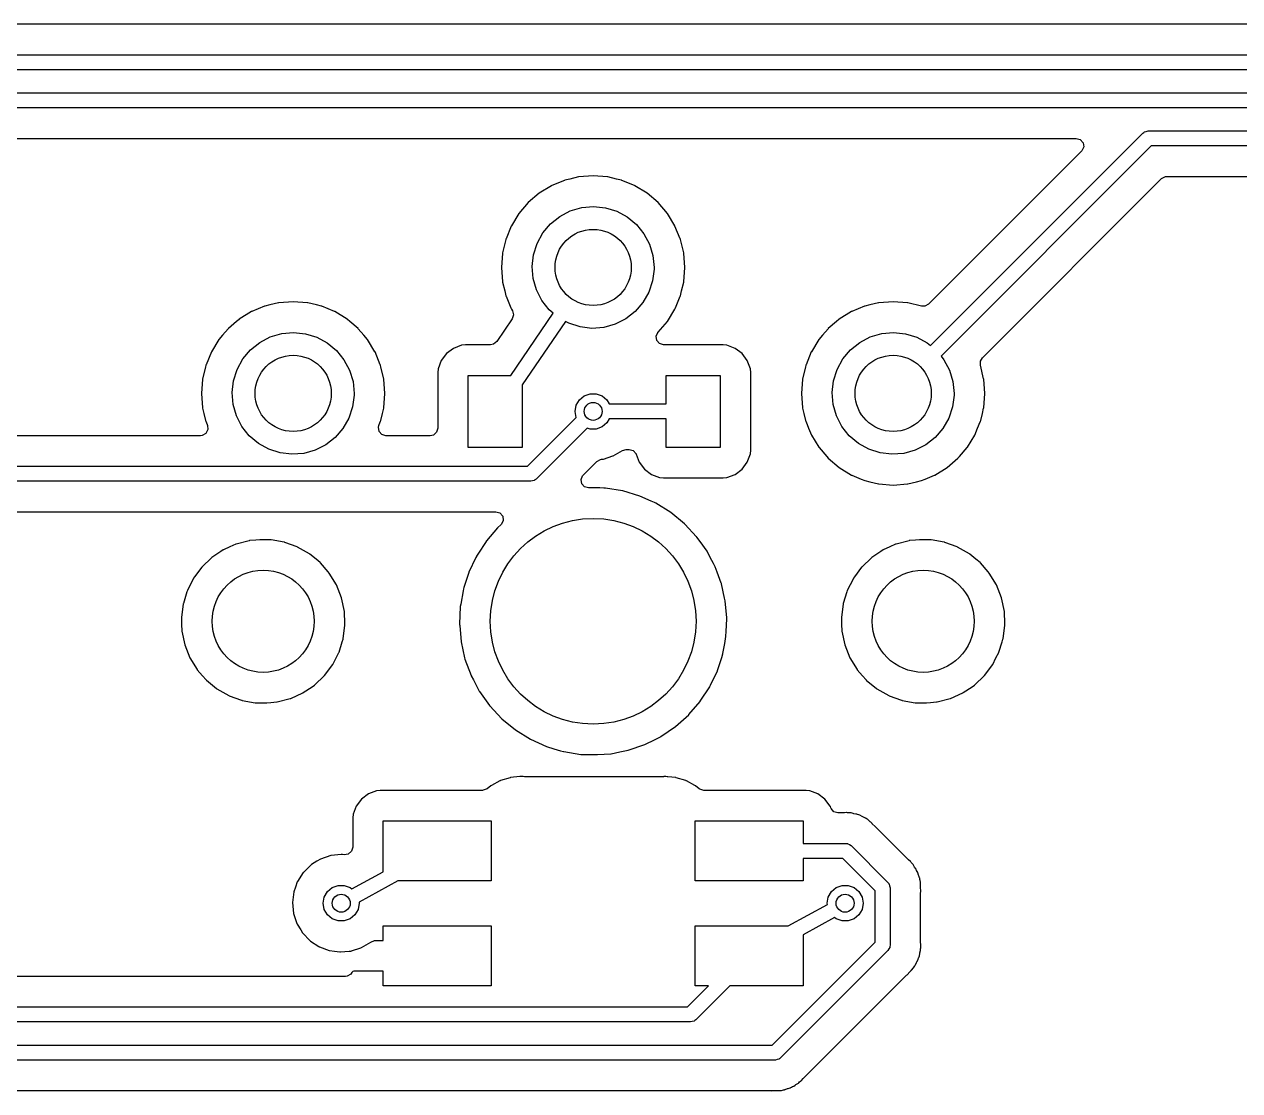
# Model space of a CAD drawing. Extents: x 144 to 253, y -181 to -52.
# Drawn here: x 189.27 to 209.53, y -116.21 to -98.43 of the extents above; entities that cross this region are included whole.
import ezdxf

# ---------------------------------------------------------------- set-up
doc = ezdxf.new("R2010")
doc.units = 0
doc.layers.add('BLACK', color=7, linetype='CONTINUOUS')

msp = doc.modelspace()

# ---------------------------------------------------------------- linework, layer by layer
at = {"layer": 'BLACK', "linetype": 'CONTINUOUS'}
for p, q in [((227.248, -98.4265), (166.349, -98.4265)), ((166.27, -98.935), (227.284, -98.935)), ((227.232, -99.185), (166.322, -99.185)), ((187.135, -99.57), (226.695, -99.57)), ((226.643, -99.82), (187.187, -99.82)), ((204.371, -103.782), (207.912, -100.242)), ((207.912, -100.242), (207.929, -100.228)), ((207.929, -100.228), (207.932, -100.225)), ((207.932, -100.225), (207.935, -100.224)), ((207.935, -100.224), (207.94, -100.22)), ((207.94, -100.22), (207.97, -100.214)), ((207.97, -100.214), (208, -100.205)), ((208, -100.205), (226.06, -100.205)), ((187.45, -100.328), (206.801, -100.328)), ((208.052, -100.455), (204.548, -103.959)), ((206.801, -100.328), (206.87, -100.349)), ((206.87, -100.349), (206.916, -100.402)), ((206.926, -100.472), (206.897, -100.537)), ((206.916, -100.402), (206.926, -100.472)), ((226.008, -100.455), (208.052, -100.455)), ((206.891, -100.544), (204.342, -103.092)), ((206.897, -100.537), (206.891, -100.544)), ((198.273, -101.028), (198.06, -101.116)), ((198.277, -101.026), (198.273, -101.028)), ((198.273, -101.028), (198.273, -101.028)), ((198.359, -101.006), (198.277, -101.026)), ((198.506, -100.971), (198.359, -101.006)), ((198.511, -100.97), (198.506, -100.971)), ((198.506, -100.971), (198.506, -100.971)), ((198.75, -100.951), (198.511, -100.97)), ((198.989, -100.97), (198.75, -100.951)), ((198.994, -100.971), (198.989, -100.97)), ((199.141, -101.006), (198.994, -100.971)), ((198.994, -100.971), (198.994, -100.971)), ((199.223, -101.026), (199.141, -101.006)), ((199.227, -101.028), (199.223, -101.026)), ((199.44, -101.116), (199.227, -101.028)), ((199.227, -101.028), (199.227, -101.028)), ((205.238, -103.988), (208.225, -101)), ((208.225, -101), (208.288, -100.966)), ((208.288, -100.966), (208.315, -100.963)), ((208.315, -100.963), (216.423, -100.963)), ((197.851, -101.243), (197.669, -101.399)), ((198.056, -101.117), (197.851, -101.243)), ((198.06, -101.116), (198.056, -101.117)), ((198.06, -101.116), (198.06, -101.116)), ((199.444, -101.117), (199.44, -101.116)), ((199.44, -101.116), (199.44, -101.116)), ((199.649, -101.243), (199.444, -101.117)), ((199.831, -101.399), (199.649, -101.243)), ((197.669, -101.399), (197.513, -101.581)), ((198.369, -101.538), (198.56, -101.482)), ((198.56, -101.482), (198.757, -101.464)), ((198.757, -101.464), (198.954, -101.485)), ((198.954, -101.485), (199.144, -101.543)), ((199.987, -101.581), (199.831, -101.399)), ((197.513, -101.581), (197.387, -101.786)), ((198.039, -101.754), (198.194, -101.63)), ((198.194, -101.63), (198.369, -101.538)), ((199.144, -101.543), (199.318, -101.638)), ((199.318, -101.638), (199.471, -101.764)), ((200.113, -101.786), (199.987, -101.581)), ((197.386, -101.79), (197.298, -102.003)), ((197.387, -101.786), (197.386, -101.79)), ((197.386, -101.79), (197.386, -101.79)), ((197.912, -101.906), (198.039, -101.754)), ((199.471, -101.764), (199.596, -101.918)), ((200.114, -101.79), (200.113, -101.786)), ((200.202, -102.003), (200.114, -101.79)), ((200.114, -101.79), (200.114, -101.79)), ((197.294, -102.012), (197.241, -102.236)), ((197.296, -102.007), (197.294, -102.012)), ((197.298, -102.003), (197.296, -102.007)), ((197.756, -102.269), (197.816, -102.08)), ((197.816, -102.08), (197.912, -101.906)), ((199.596, -101.918), (199.689, -102.093)), ((199.689, -102.093), (199.747, -102.283)), ((200.204, -102.007), (200.202, -102.003)), ((200.206, -102.012), (200.204, -102.007)), ((200.259, -102.236), (200.206, -102.012)), ((197.24, -102.241), (197.221, -102.48)), ((197.241, -102.236), (197.24, -102.241)), ((197.241, -102.236), (197.241, -102.236)), ((197.734, -102.466), (197.756, -102.269)), ((199.747, -102.283), (199.766, -102.48)), ((200.26, -102.241), (200.259, -102.236)), ((200.259, -102.236), (200.259, -102.236)), ((200.279, -102.48), (200.26, -102.241)), ((197.221, -102.48), (197.24, -102.719)), ((197.751, -102.663), (197.734, -102.466)), ((199.766, -102.48), (199.766, -102.508)), ((200.26, -102.719), (200.279, -102.48)), ((197.805, -102.854), (197.751, -102.663)), ((199.741, -102.705), (199.678, -102.893)), ((199.766, -102.508), (199.741, -102.705)), ((197.24, -102.719), (197.241, -102.724)), ((197.241, -102.724), (197.241, -102.724)), ((197.241, -102.724), (197.276, -102.871)), ((197.276, -102.871), (197.296, -102.953)), ((197.896, -103.03), (197.805, -102.854)), ((199.678, -102.893), (199.58, -103.066)), ((200.204, -102.953), (200.224, -102.871)), ((200.224, -102.871), (200.259, -102.724)), ((200.259, -102.724), (200.26, -102.719)), ((200.259, -102.724), (200.259, -102.724)), ((193.359, -103.106), (193.277, -103.126)), ((193.506, -103.071), (193.359, -103.106)), ((193.511, -103.07), (193.506, -103.071)), ((193.506, -103.071), (193.506, -103.071)), ((193.75, -103.051), (193.511, -103.07)), ((193.989, -103.07), (193.75, -103.051)), ((193.994, -103.071), (193.989, -103.07)), ((194.141, -103.106), (193.994, -103.071)), ((193.994, -103.071), (193.994, -103.071)), ((194.223, -103.126), (194.141, -103.106)), ((197.296, -102.953), (197.298, -102.957)), ((197.298, -102.957), (197.298, -102.957)), ((197.298, -102.957), (197.378, -103.151)), ((198.019, -103.186), (197.896, -103.03)), ((199.58, -103.066), (199.451, -103.216)), ((200.122, -103.151), (200.202, -102.957)), ((200.202, -102.957), (200.204, -102.953)), ((200.202, -102.957), (200.202, -102.957)), ((203.359, -103.106), (203.277, -103.126)), ((203.506, -103.071), (203.359, -103.106)), ((203.511, -103.07), (203.506, -103.071)), ((203.506, -103.071), (203.506, -103.071)), ((203.75, -103.051), (203.511, -103.07)), ((203.989, -103.07), (203.75, -103.051)), ((203.994, -103.071), (203.989, -103.07)), ((204.223, -103.126), (203.994, -103.071)), ((203.994, -103.071), (203.994, -103.071)), ((204.342, -103.092), (204.279, -103.126)), ((193.056, -103.217), (192.851, -103.343)), ((193.06, -103.216), (193.056, -103.217)), ((193.273, -103.128), (193.06, -103.216)), ((193.06, -103.216), (193.06, -103.216)), ((193.277, -103.126), (193.273, -103.128)), ((193.273, -103.128), (193.273, -103.128)), ((194.227, -103.128), (194.223, -103.126)), ((194.44, -103.216), (194.227, -103.128)), ((194.227, -103.128), (194.227, -103.128)), ((194.444, -103.217), (194.44, -103.216)), ((194.44, -103.216), (194.44, -103.216)), ((194.649, -103.343), (194.444, -103.217)), ((197.375, -104.28), (198.082, -103.24)), ((197.378, -103.151), (197.387, -103.174)), ((197.387, -103.174), (197.39, -103.178)), ((197.39, -103.178), (197.404, -103.201)), ((197.422, -103.269), (197.401, -103.338)), ((197.404, -103.201), (197.422, -103.269)), ((198.082, -103.24), (198.019, -103.186)), ((199.451, -103.216), (199.294, -103.338)), ((199.987, -103.379), (200.113, -103.174)), ((200.113, -103.174), (200.122, -103.151)), ((203.056, -103.217), (202.851, -103.343)), ((203.06, -103.216), (203.056, -103.217)), ((203.273, -103.128), (203.06, -103.216)), ((203.06, -103.216), (203.06, -103.216)), ((203.277, -103.126), (203.273, -103.128)), ((203.273, -103.128), (203.273, -103.128)), ((204.279, -103.126), (204.223, -103.124)), ((204.223, -103.124), (204.223, -103.126)), ((192.665, -103.502), (192.572, -103.611)), ((192.669, -103.499), (192.665, -103.502)), ((192.805, -103.383), (192.669, -103.499)), ((192.847, -103.346), (192.805, -103.383)), ((192.851, -103.343), (192.847, -103.346)), ((192.847, -103.346), (192.847, -103.346)), ((194.653, -103.346), (194.649, -103.343)), ((194.695, -103.383), (194.653, -103.346)), ((194.653, -103.346), (194.653, -103.346)), ((194.831, -103.499), (194.695, -103.383)), ((194.835, -103.502), (194.831, -103.499)), ((194.928, -103.611), (194.835, -103.502)), ((197.401, -103.338), (197.143, -103.716)), ((198.289, -103.381), (197.568, -104.44)), ((198.343, -103.411), (198.289, -103.381)), ((198.532, -103.472), (198.343, -103.411)), ((198.729, -103.496), (198.532, -103.472)), ((198.926, -103.481), (198.729, -103.496)), ((199.117, -103.427), (198.926, -103.481)), ((199.294, -103.338), (199.117, -103.427)), ((199.831, -103.561), (199.987, -103.379)), ((202.665, -103.502), (202.572, -103.611)), ((202.669, -103.499), (202.665, -103.502)), ((202.805, -103.383), (202.669, -103.499)), ((202.847, -103.346), (202.805, -103.383)), ((202.851, -103.343), (202.847, -103.346)), ((202.847, -103.346), (202.847, -103.346)), ((192.513, -103.681), (192.387, -103.886)), ((192.572, -103.611), (192.513, -103.681)), ((193.194, -103.73), (193.369, -103.638)), ((193.369, -103.638), (193.56, -103.582)), ((193.56, -103.582), (193.757, -103.564)), ((193.757, -103.564), (193.954, -103.585)), ((193.954, -103.585), (194.144, -103.643)), ((194.144, -103.643), (194.318, -103.738)), ((194.987, -103.681), (194.928, -103.611)), ((195.113, -103.886), (194.987, -103.681)), ((197.143, -103.716), (197.088, -103.761)), ((199.8, -103.627), (199.83, -103.563)), ((199.81, -103.698), (199.8, -103.627)), ((199.857, -103.751), (199.81, -103.698)), ((199.83, -103.562), (199.831, -103.561)), ((199.83, -103.563), (199.83, -103.562)), ((202.513, -103.681), (202.387, -103.886)), ((202.572, -103.611), (202.513, -103.681)), ((203.194, -103.73), (203.369, -103.638)), ((203.369, -103.638), (203.56, -103.582)), ((203.56, -103.582), (203.757, -103.564)), ((203.757, -103.564), (203.954, -103.585)), ((203.954, -103.585), (204.144, -103.643)), ((204.144, -103.643), (204.318, -103.738)), ((192.386, -103.89), (192.298, -104.103)), ((192.387, -103.886), (192.386, -103.89)), ((192.386, -103.89), (192.386, -103.89)), ((192.912, -104.006), (193.039, -103.854)), ((193.039, -103.854), (193.194, -103.73)), ((194.318, -103.738), (194.471, -103.864)), ((194.471, -103.864), (194.596, -104.018)), ((195.114, -103.89), (195.113, -103.886)), ((195.202, -104.103), (195.114, -103.89)), ((195.114, -103.89), (195.114, -103.89)), ((196.305, -103.917), (196.217, -104.033)), ((196.421, -103.829), (196.305, -103.917)), ((196.558, -103.778), (196.421, -103.829)), ((196.62, -103.771), (196.558, -103.778)), ((197.039, -103.771), (196.62, -103.771)), ((197.088, -103.761), (197.039, -103.771)), ((199.925, -103.771), (199.857, -103.751)), ((200.916, -103.771), (199.925, -103.771)), ((200.978, -103.778), (200.916, -103.771)), ((201.115, -103.829), (200.978, -103.778)), ((201.231, -103.917), (201.115, -103.829)), ((201.319, -104.033), (201.231, -103.917)), ((202.386, -103.89), (202.298, -104.103)), ((202.387, -103.886), (202.386, -103.89)), ((202.386, -103.89), (202.386, -103.89)), ((202.912, -104.006), (203.039, -103.854)), ((203.039, -103.854), (203.194, -103.73)), ((204.318, -103.738), (204.371, -103.782)), ((192.296, -104.107), (192.287, -104.144)), ((192.298, -104.103), (192.296, -104.107)), ((192.816, -104.18), (192.912, -104.006)), ((194.596, -104.018), (194.689, -104.193)), ((195.204, -104.107), (195.202, -104.103)), ((195.213, -104.144), (195.204, -104.107)), ((196.217, -104.033), (196.166, -104.17)), ((201.37, -104.17), (201.319, -104.033)), ((202.296, -104.107), (202.287, -104.144)), ((202.298, -104.103), (202.296, -104.107)), ((202.816, -104.18), (202.912, -104.006)), ((204.548, -103.959), (204.596, -104.018)), ((204.596, -104.018), (204.689, -104.193)), ((205.259, -104.336), (205.204, -104.107)), ((205.204, -104.107), (205.207, -104.107)), ((205.205, -104.045), (205.238, -103.988)), ((205.207, -104.107), (205.205, -104.045)), ((192.287, -104.144), (192.241, -104.336)), ((192.756, -104.369), (192.816, -104.18)), ((194.689, -104.193), (194.747, -104.383)), ((195.259, -104.336), (195.213, -104.144)), ((196.166, -104.17), (196.159, -104.232)), ((196.159, -104.232), (196.159, -105.161)), ((196.668, -105.48), (196.668, -104.28)), ((196.668, -104.28), (197.375, -104.28)), ((199.968, -104.755), (199.968, -104.28)), ((199.968, -104.28), (200.868, -104.28)), ((200.868, -104.28), (200.868, -105.48)), ((201.376, -104.232), (201.37, -104.17)), ((201.376, -105.528), (201.376, -104.232)), ((202.287, -104.144), (202.241, -104.336)), ((202.756, -104.369), (202.816, -104.18)), ((204.689, -104.193), (204.747, -104.383)), ((192.24, -104.341), (192.221, -104.58)), ((192.241, -104.336), (192.24, -104.341)), ((192.241, -104.336), (192.241, -104.336)), ((192.734, -104.566), (192.756, -104.369)), ((194.747, -104.383), (194.766, -104.58)), ((195.26, -104.341), (195.259, -104.336)), ((195.259, -104.336), (195.259, -104.336)), ((195.279, -104.58), (195.26, -104.341)), ((197.568, -104.44), (197.568, -105.48)), ((202.24, -104.341), (202.221, -104.58)), ((202.241, -104.336), (202.24, -104.341)), ((202.241, -104.336), (202.241, -104.336)), ((202.734, -104.566), (202.756, -104.369)), ((204.747, -104.383), (204.766, -104.58)), ((205.26, -104.341), (205.259, -104.336)), ((205.259, -104.336), (205.259, -104.336)), ((205.279, -104.58), (205.26, -104.341)), ((192.221, -104.58), (192.24, -104.819)), ((192.751, -104.763), (192.734, -104.566)), ((194.766, -104.608), (194.741, -104.805)), ((194.766, -104.58), (194.766, -104.608)), ((195.26, -104.819), (195.279, -104.58)), ((198.468, -104.777), (198.52, -104.687)), ((198.52, -104.687), (198.6, -104.62)), ((198.6, -104.62), (198.698, -104.585)), ((198.698, -104.585), (198.802, -104.585)), ((198.802, -104.585), (198.9, -104.62)), ((198.9, -104.62), (198.98, -104.687)), ((198.98, -104.687), (199.019, -104.755)), ((202.221, -104.58), (202.24, -104.819)), ((202.751, -104.763), (202.734, -104.566)), ((204.766, -104.608), (204.741, -104.805)), ((204.766, -104.58), (204.766, -104.608)), ((205.26, -104.819), (205.279, -104.58)), ((192.24, -104.819), (192.241, -104.824)), ((192.241, -104.824), (192.241, -104.824)), ((192.241, -104.824), (192.263, -104.917)), ((192.263, -104.917), (192.296, -105.053)), ((192.805, -104.954), (192.751, -104.763)), ((194.741, -104.805), (194.678, -104.993)), ((195.204, -105.053), (195.237, -104.917)), ((195.237, -104.917), (195.259, -104.824)), ((195.259, -104.824), (195.26, -104.819)), ((195.259, -104.824), (195.259, -104.824)), ((198.45, -104.88), (198.468, -104.777)), ((198.468, -104.983), (198.45, -104.88)), ((199.019, -104.755), (199.968, -104.755)), ((202.24, -104.819), (202.241, -104.824)), ((202.241, -104.824), (202.241, -104.824)), ((202.241, -104.824), (202.263, -104.917)), ((202.263, -104.917), (202.296, -105.053)), ((202.805, -104.954), (202.751, -104.763)), ((204.741, -104.805), (204.678, -104.993)), ((205.204, -105.053), (205.237, -104.917)), ((205.237, -104.917), (205.259, -104.824)), ((205.259, -104.824), (205.26, -104.819)), ((205.259, -104.824), (205.259, -104.824)), ((192.296, -105.053), (192.298, -105.057)), ((192.298, -105.057), (192.298, -105.057)), ((192.298, -105.057), (192.321, -105.113)), ((192.321, -105.113), (192.328, -105.183)), ((192.896, -105.13), (192.805, -104.954)), ((193.019, -105.286), (192.896, -105.13)), ((194.678, -104.993), (194.58, -105.166)), ((195.171, -105.143), (195.179, -105.113)), ((195.179, -105.113), (195.202, -105.057)), ((195.202, -105.057), (195.204, -105.053)), ((195.202, -105.057), (195.202, -105.057)), ((197.658, -105.796), (198.469, -104.984)), ((198.469, -104.984), (198.468, -104.983)), ((198.9, -105.14), (198.802, -105.175)), ((198.98, -105.073), (198.9, -105.14)), ((199.019, -105.005), (198.98, -105.073)), ((199.968, -105.005), (199.019, -105.005)), ((199.968, -105.48), (199.968, -105.005)), ((202.296, -105.053), (202.298, -105.057)), ((202.298, -105.057), (202.298, -105.057)), ((202.298, -105.057), (202.341, -105.161)), ((202.896, -105.13), (202.805, -104.954)), ((203.019, -105.286), (202.896, -105.13)), ((204.678, -104.993), (204.58, -105.166)), ((205.159, -105.161), (205.202, -105.057)), ((205.202, -105.057), (205.204, -105.053)), ((205.202, -105.057), (205.202, -105.057)), ((192.204, -105.287), (183.796, -105.287)), ((192.235, -105.283), (192.204, -105.287)), ((192.296, -105.247), (192.235, -105.283)), ((192.328, -105.183), (192.296, -105.247)), ((193.17, -105.414), (193.019, -105.286)), ((194.451, -105.316), (194.294, -105.438)), ((194.58, -105.166), (194.451, -105.316)), ((195.181, -105.213), (195.171, -105.143)), ((195.228, -105.267), (195.181, -105.213)), ((195.296, -105.287), (195.228, -105.267)), ((196.033, -105.287), (195.296, -105.287)), ((196.086, -105.276), (196.033, -105.287)), ((196.139, -105.229), (196.086, -105.276)), ((196.159, -105.161), (196.139, -105.229)), ((198.649, -105.158), (197.798, -106.009)), ((198.698, -105.175), (198.649, -105.158)), ((198.802, -105.175), (198.698, -105.175)), ((202.341, -105.161), (202.387, -105.274)), ((202.387, -105.274), (202.513, -105.479)), ((203.17, -105.414), (203.019, -105.286)), ((204.451, -105.316), (204.294, -105.438)), ((204.58, -105.166), (204.451, -105.316)), ((204.987, -105.479), (205.113, -105.274)), ((205.113, -105.274), (205.159, -105.161)), ((193.343, -105.511), (193.17, -105.414)), ((193.532, -105.572), (193.343, -105.511)), ((194.117, -105.527), (193.926, -105.581)), ((194.294, -105.438), (194.117, -105.527)), ((197.568, -105.48), (196.668, -105.48)), ((199.086, -105.621), (199.237, -105.531)), ((199.237, -105.531), (199.301, -105.513)), ((199.301, -105.513), (199.335, -105.513)), ((199.335, -105.513), (199.35, -105.513)), ((199.35, -105.513), (199.418, -105.533)), ((199.418, -105.533), (199.465, -105.587)), ((200.868, -105.48), (199.968, -105.48)), ((201.37, -105.59), (201.376, -105.528)), ((202.513, -105.479), (202.516, -105.483)), ((202.516, -105.483), (202.516, -105.483)), ((202.516, -105.483), (202.644, -105.632)), ((203.343, -105.511), (203.17, -105.414)), ((203.532, -105.572), (203.343, -105.511)), ((204.117, -105.527), (203.926, -105.581)), ((204.294, -105.438), (204.117, -105.527)), ((204.856, -105.632), (204.984, -105.483)), ((204.984, -105.483), (204.987, -105.479)), ((204.984, -105.483), (204.984, -105.483)), ((193.729, -105.596), (193.532, -105.572)), ((193.926, -105.581), (193.729, -105.596)), ((198.584, -105.942), (198.81, -105.716)), ((198.81, -105.716), (198.872, -105.682)), ((198.872, -105.682), (198.888, -105.679)), ((198.888, -105.679), (198.914, -105.677)), ((198.914, -105.677), (198.92, -105.675)), ((198.92, -105.675), (199.079, -105.623)), ((198.92, -105.675), (198.92, -105.675)), ((199.079, -105.623), (199.086, -105.621)), ((199.079, -105.623), (199.079, -105.623)), ((199.465, -105.587), (199.468, -105.595)), ((199.468, -105.595), (199.517, -105.727)), ((199.517, -105.727), (199.605, -105.843)), ((201.231, -105.843), (201.319, -105.727)), ((201.319, -105.727), (201.37, -105.59)), ((202.644, -105.632), (202.669, -105.661)), ((202.669, -105.661), (202.851, -105.817)), ((203.729, -105.596), (203.532, -105.572)), ((203.926, -105.581), (203.729, -105.596)), ((204.649, -105.817), (204.831, -105.661)), ((204.831, -105.661), (204.856, -105.632)), ((176.511, -105.796), (197.658, -105.796)), ((198.575, -105.952), (198.584, -105.942)), ((199.605, -105.843), (199.721, -105.93)), ((199.721, -105.93), (199.858, -105.982)), ((200.978, -105.982), (201.115, -105.93)), ((201.115, -105.93), (201.231, -105.843)), ((202.851, -105.817), (203.056, -105.943)), ((203.056, -105.943), (203.06, -105.944)), ((203.06, -105.944), (203.06, -105.944)), ((203.06, -105.944), (203.215, -106.009)), ((204.285, -106.009), (204.44, -105.944)), ((204.44, -105.944), (204.444, -105.943)), ((204.44, -105.944), (204.44, -105.944)), ((204.444, -105.943), (204.649, -105.817)), ((197.709, -106.046), (176.261, -106.046)), ((197.739, -106.037), (197.709, -106.046)), ((197.769, -106.03), (197.739, -106.037)), ((197.774, -106.026), (197.769, -106.03)), ((197.777, -106.026), (197.774, -106.026)), ((197.78, -106.022), (197.777, -106.026)), ((197.798, -106.009), (197.78, -106.022)), ((198.548, -106.017), (198.575, -105.952)), ((198.56, -106.087), (198.548, -106.017)), ((198.608, -106.139), (198.56, -106.087)), ((198.675, -106.156), (198.608, -106.139)), ((199.858, -105.982), (199.92, -105.988)), ((199.92, -105.988), (200.916, -105.988)), ((200.916, -105.988), (200.978, -105.982)), ((203.215, -106.009), (203.277, -106.034)), ((203.277, -106.034), (203.359, -106.054)), ((203.359, -106.054), (203.506, -106.089)), ((203.506, -106.089), (203.506, -106.089)), ((203.506, -106.089), (203.511, -106.09)), ((203.511, -106.09), (203.75, -106.109)), ((203.75, -106.109), (203.989, -106.09)), ((203.989, -106.09), (203.994, -106.089)), ((203.994, -106.089), (204.141, -106.054)), ((203.994, -106.089), (203.994, -106.089)), ((204.141, -106.054), (204.223, -106.034)), ((204.223, -106.034), (204.285, -106.009)), ((198.675, -106.157), (198.675, -106.156)), ((198.86, -106.157), (198.675, -106.157)), ((198.861, -106.157), (198.86, -106.157)), ((198.927, -106.16), (198.861, -106.157)), ((198.861, -106.157), (198.861, -106.157)), ((198.952, -106.161), (198.927, -106.16)), ((198.955, -106.162), (198.952, -106.161)), ((199.239, -106.207), (198.955, -106.162)), ((198.955, -106.162), (198.955, -106.162)), ((199.244, -106.207), (199.239, -106.207)), ((199.239, -106.207), (199.239, -106.207)), ((199.527, -106.292), (199.244, -106.207)), ((199.719, -106.378), (199.527, -106.292)), ((178.877, -106.554), (197.127, -106.554)), ((197.127, -106.554), (197.195, -106.574)), ((199.771, -106.401), (199.719, -106.378)), ((199.796, -106.413), (199.771, -106.401)), ((200.047, -106.568), (199.796, -106.413)), ((197.195, -106.574), (197.242, -106.628)), ((197.252, -106.698), (197.222, -106.763)), ((197.242, -106.628), (197.252, -106.698)), ((200.275, -106.756), (200.047, -106.568)), ((200.278, -106.759), (200.275, -106.756)), ((200.474, -106.969), (200.278, -106.759)), ((197.155, -106.824), (196.974, -107.037)), ((197.158, -106.821), (197.155, -106.824)), ((197.155, -106.824), (197.155, -106.824)), ((197.161, -106.818), (197.158, -106.821)), ((197.211, -106.774), (197.161, -106.818)), ((197.161, -106.818), (197.161, -106.818)), ((197.222, -106.763), (197.211, -106.774)), ((192.694, -107.14), (192.586, -107.188)), ((192.792, -107.095), (192.694, -107.14)), ((192.797, -107.093), (192.792, -107.095)), ((192.792, -107.095), (192.792, -107.095)), ((192.802, -107.092), (192.797, -107.093)), ((193.015, -107.037), (192.802, -107.092)), ((192.802, -107.092), (192.802, -107.092)), ((193.02, -107.035), (193.015, -107.037)), ((193.015, -107.037), (193.015, -107.037)), ((193.025, -107.035), (193.02, -107.035)), ((193.125, -107.026), (193.025, -107.035)), ((193.025, -107.035), (193.025, -107.035)), ((193.192, -107.021), (193.125, -107.026)), ((193.354, -107.021), (193.192, -107.021)), ((193.356, -107.021), (193.354, -107.021)), ((193.361, -107.021), (193.356, -107.021)), ((193.356, -107.021), (193.356, -107.021)), ((193.378, -107.022), (193.361, -107.021)), ((193.382, -107.022), (193.378, -107.022)), ((193.6, -107.062), (193.382, -107.022)), ((193.382, -107.022), (193.382, -107.022)), ((193.605, -107.063), (193.6, -107.062)), ((193.6, -107.062), (193.6, -107.062)), ((193.61, -107.065), (193.605, -107.063)), ((193.817, -107.14), (193.61, -107.065)), ((193.61, -107.065), (193.61, -107.065)), ((193.822, -107.142), (193.817, -107.14)), ((193.817, -107.14), (193.817, -107.14)), ((194.023, -107.256), (193.822, -107.142)), ((196.964, -107.049), (196.827, -107.259)), ((196.966, -107.045), (196.964, -107.049)), ((196.964, -107.049), (196.964, -107.049)), ((196.974, -107.037), (196.966, -107.045)), ((200.477, -106.972), (200.474, -106.969)), ((200.474, -106.969), (200.474, -106.969)), ((200.479, -106.975), (200.477, -106.972)), ((200.531, -107.049), (200.479, -106.975)), ((200.479, -106.975), (200.479, -106.975)), ((200.648, -107.213), (200.531, -107.049)), ((203.694, -107.14), (203.586, -107.188)), ((203.792, -107.095), (203.694, -107.14)), ((203.797, -107.093), (203.792, -107.095)), ((203.792, -107.095), (203.792, -107.095)), ((203.802, -107.092), (203.797, -107.093)), ((204.015, -107.037), (203.802, -107.092)), ((203.802, -107.092), (203.802, -107.092)), ((204.02, -107.035), (204.015, -107.037)), ((204.015, -107.037), (204.015, -107.037)), ((204.025, -107.035), (204.02, -107.035)), ((204.125, -107.026), (204.025, -107.035)), ((204.025, -107.035), (204.025, -107.035)), ((204.192, -107.021), (204.125, -107.026)), ((204.354, -107.021), (204.192, -107.021)), ((204.356, -107.021), (204.354, -107.021)), ((204.361, -107.021), (204.356, -107.021)), ((204.356, -107.021), (204.356, -107.021)), ((204.378, -107.022), (204.361, -107.021)), ((204.382, -107.022), (204.378, -107.022)), ((204.6, -107.062), (204.382, -107.022)), ((204.382, -107.022), (204.382, -107.022)), ((204.605, -107.063), (204.6, -107.062)), ((204.6, -107.062), (204.6, -107.062)), ((204.61, -107.065), (204.605, -107.063)), ((204.817, -107.14), (204.61, -107.065)), ((204.61, -107.065), (204.61, -107.065)), ((204.822, -107.142), (204.817, -107.14)), ((204.817, -107.14), (204.817, -107.14)), ((205.023, -107.256), (204.822, -107.142)), ((192.395, -107.317), (192.228, -107.476)), ((192.544, -107.216), (192.395, -107.317)), ((192.582, -107.191), (192.544, -107.216)), ((192.586, -107.188), (192.582, -107.191)), ((192.582, -107.191), (192.582, -107.191)), ((194.027, -107.259), (194.023, -107.256)), ((194.131, -107.344), (194.027, -107.259)), ((194.027, -107.259), (194.027, -107.259)), ((194.201, -107.402), (194.131, -107.344)), ((196.794, -107.317), (196.678, -107.56)), ((196.803, -107.297), (196.794, -107.317)), ((196.805, -107.293), (196.803, -107.297)), ((196.803, -107.297), (196.803, -107.297)), ((196.827, -107.259), (196.805, -107.293)), ((200.701, -107.314), (200.648, -107.213)), ((200.756, -107.418), (200.701, -107.314)), ((203.395, -107.317), (203.228, -107.476)), ((203.544, -107.216), (203.395, -107.317)), ((203.582, -107.191), (203.544, -107.216)), ((203.586, -107.188), (203.582, -107.191)), ((203.582, -107.191), (203.582, -107.191)), ((205.027, -107.259), (205.023, -107.256)), ((205.131, -107.344), (205.027, -107.259)), ((205.027, -107.259), (205.027, -107.259)), ((205.201, -107.402), (205.131, -107.344)), ((192.225, -107.48), (192.105, -107.641)), ((192.228, -107.476), (192.225, -107.48)), ((194.205, -107.406), (194.201, -107.402)), ((194.335, -107.556), (194.205, -107.406)), ((194.205, -107.406), (194.205, -107.406)), ((194.352, -107.576), (194.335, -107.556)), ((196.677, -107.564), (196.596, -107.816)), ((196.678, -107.56), (196.677, -107.564)), ((196.677, -107.564), (196.677, -107.564)), ((200.785, -107.474), (200.756, -107.418)), ((200.817, -107.56), (200.785, -107.474)), ((200.885, -107.744), (200.817, -107.56)), ((203.225, -107.48), (203.105, -107.641)), ((203.228, -107.476), (203.225, -107.48)), ((205.205, -107.406), (205.201, -107.402)), ((205.335, -107.556), (205.205, -107.406)), ((205.205, -107.406), (205.205, -107.406)), ((205.352, -107.576), (205.335, -107.556)), ((192.033, -107.773), (191.986, -107.867)), ((192.088, -107.666), (192.033, -107.773)), ((192.09, -107.661), (192.088, -107.666)), ((192.105, -107.641), (192.09, -107.661)), ((194.472, -107.773), (194.352, -107.576)), ((194.557, -107.988), (194.472, -107.773)), ((200.887, -107.751), (200.885, -107.744)), ((200.888, -107.755), (200.887, -107.751)), ((200.941, -107.993), (200.888, -107.755)), ((200.888, -107.755), (200.888, -107.755)), ((203.033, -107.773), (202.986, -107.867)), ((203.088, -107.666), (203.033, -107.773)), ((203.09, -107.661), (203.088, -107.666)), ((203.105, -107.641), (203.09, -107.661)), ((205.472, -107.773), (205.352, -107.576)), ((205.557, -107.988), (205.472, -107.773)), ((191.979, -107.89), (191.919, -108.082)), ((191.986, -107.867), (191.979, -107.89)), ((196.583, -107.872), (196.543, -108.092)), ((196.588, -107.841), (196.583, -107.872)), ((196.596, -107.816), (196.588, -107.841)), ((202.979, -107.89), (202.919, -108.082)), ((202.986, -107.867), (202.979, -107.89)), ((191.918, -108.087), (191.887, -108.316)), ((191.919, -108.082), (191.918, -108.087)), ((191.919, -108.082), (191.919, -108.082)), ((194.604, -108.214), (194.557, -107.988)), ((196.536, -108.136), (196.523, -108.422)), ((196.543, -108.092), (196.536, -108.132)), ((196.536, -108.132), (196.536, -108.136)), ((196.536, -108.136), (196.536, -108.136)), ((200.952, -108.039), (200.941, -107.993)), ((200.952, -108.043), (200.952, -108.039)), ((200.976, -108.316), (200.952, -108.043)), ((202.918, -108.087), (202.887, -108.316)), ((202.919, -108.082), (202.918, -108.087)), ((202.919, -108.082), (202.919, -108.082)), ((205.604, -108.214), (205.557, -107.988)), ((191.887, -108.316), (191.887, -108.321)), ((191.887, -108.321), (191.891, -108.427)), ((191.887, -108.321), (191.887, -108.321)), ((194.604, -108.219), (194.604, -108.214)), ((194.612, -108.422), (194.604, -108.219)), ((200.968, -108.551), (200.977, -108.338)), ((200.977, -108.333), (200.976, -108.316)), ((200.977, -108.338), (200.977, -108.333)), ((200.977, -108.338), (200.977, -108.338)), ((202.887, -108.316), (202.887, -108.321)), ((202.887, -108.321), (202.891, -108.427)), ((202.887, -108.321), (202.887, -108.321)), ((205.604, -108.219), (205.604, -108.214)), ((205.612, -108.422), (205.604, -108.219)), ((191.891, -108.427), (191.896, -108.546)), ((191.896, -108.546), (191.943, -108.772)), ((194.582, -108.673), (194.613, -108.444)), ((194.613, -108.444), (194.612, -108.422)), ((196.523, -108.422), (196.523, -108.427)), ((196.523, -108.427), (196.523, -108.431)), ((196.523, -108.431), (196.523, -108.431)), ((196.523, -108.431), (196.525, -108.45)), ((196.525, -108.45), (196.548, -108.721)), ((200.964, -108.628), (200.968, -108.551)), ((202.891, -108.427), (202.896, -108.546)), ((202.896, -108.546), (202.943, -108.772)), ((205.582, -108.673), (205.613, -108.444)), ((205.613, -108.444), (205.612, -108.422)), ((191.943, -108.772), (192.028, -108.987)), ((194.514, -108.893), (194.568, -108.721)), ((194.568, -108.721), (194.581, -108.678)), ((194.581, -108.678), (194.582, -108.673)), ((194.581, -108.678), (194.581, -108.678)), ((196.548, -108.721), (196.549, -108.725)), ((196.549, -108.725), (196.549, -108.725)), ((196.549, -108.725), (196.608, -108.987)), ((200.912, -108.919), (200.942, -108.751)), ((200.942, -108.751), (200.963, -108.632)), ((200.963, -108.632), (200.964, -108.628)), ((200.963, -108.632), (200.963, -108.632)), ((202.943, -108.772), (203.028, -108.987)), ((205.514, -108.893), (205.568, -108.721)), ((205.568, -108.721), (205.581, -108.678)), ((205.581, -108.678), (205.582, -108.673)), ((205.581, -108.678), (205.581, -108.678)), ((192.028, -108.987), (192.148, -109.184)), ((194.464, -108.991), (194.512, -108.898)), ((194.512, -108.898), (194.514, -108.893)), ((194.512, -108.898), (194.512, -108.898)), ((196.608, -108.987), (196.613, -109.009)), ((200.822, -109.2), (200.892, -108.982)), ((200.892, -108.982), (200.911, -108.923)), ((200.911, -108.923), (200.912, -108.919)), ((200.911, -108.923), (200.911, -108.923)), ((203.028, -108.987), (203.148, -109.184)), ((205.464, -108.991), (205.512, -108.898)), ((205.512, -108.898), (205.514, -108.893)), ((205.512, -108.898), (205.512, -108.898)), ((192.148, -109.184), (192.151, -109.188)), ((192.151, -109.188), (192.238, -109.288)), ((194.272, -109.284), (194.41, -109.099)), ((194.41, -109.099), (194.464, -108.991)), ((196.613, -109.009), (196.715, -109.286)), ((203.148, -109.184), (203.151, -109.188)), ((203.151, -109.188), (203.238, -109.288)), ((205.272, -109.284), (205.41, -109.099)), ((205.41, -109.099), (205.464, -108.991)), ((192.238, -109.288), (192.299, -109.358)), ((192.299, -109.358), (192.303, -109.361)), ((192.303, -109.361), (192.473, -109.501)), ((194.105, -109.443), (194.272, -109.284)), ((196.715, -109.286), (196.717, -109.29)), ((196.717, -109.29), (196.717, -109.29)), ((196.717, -109.29), (196.753, -109.358)), ((196.753, -109.358), (196.852, -109.547)), ((200.705, -109.446), (200.82, -109.204)), ((200.82, -109.204), (200.822, -109.2)), ((203.238, -109.288), (203.299, -109.358)), ((203.299, -109.358), (203.303, -109.361)), ((203.303, -109.361), (203.473, -109.501)), ((205.105, -109.443), (205.272, -109.284)), ((192.473, -109.501), (192.473, -109.501)), ((192.473, -109.501), (192.477, -109.504)), ((192.477, -109.504), (192.678, -109.618)), ((193.708, -109.665), (193.909, -109.574)), ((193.909, -109.574), (193.914, -109.572)), ((193.914, -109.572), (193.918, -109.569)), ((193.918, -109.569), (194.065, -109.47)), ((193.918, -109.569), (193.918, -109.569)), ((194.065, -109.47), (194.105, -109.443)), ((196.852, -109.547), (196.855, -109.551)), ((196.855, -109.551), (197.021, -109.785)), ((200.536, -109.711), (200.693, -109.47)), ((200.693, -109.47), (200.695, -109.467)), ((200.693, -109.47), (200.693, -109.47)), ((200.695, -109.467), (200.705, -109.446)), ((203.473, -109.501), (203.473, -109.501)), ((203.473, -109.501), (203.477, -109.504)), ((203.477, -109.504), (203.678, -109.618)), ((204.708, -109.665), (204.909, -109.574)), ((204.909, -109.574), (204.914, -109.572)), ((204.914, -109.572), (204.918, -109.569)), ((204.918, -109.569), (205.065, -109.47)), ((204.918, -109.569), (204.918, -109.569)), ((205.065, -109.47), (205.105, -109.443)), ((192.678, -109.618), (192.683, -109.62)), ((192.683, -109.62), (192.683, -109.62)), ((192.683, -109.62), (192.89, -109.695)), ((192.89, -109.695), (192.89, -109.695)), ((192.89, -109.695), (192.895, -109.697)), ((192.895, -109.697), (192.9, -109.698)), ((192.9, -109.698), (192.9, -109.698)), ((192.9, -109.698), (193.118, -109.738)), ((193.118, -109.738), (193.118, -109.738)), ((193.118, -109.738), (193.122, -109.738)), ((193.122, -109.738), (193.139, -109.739)), ((193.139, -109.739), (193.144, -109.739)), ((193.144, -109.739), (193.144, -109.739)), ((193.144, -109.739), (193.146, -109.739)), ((193.146, -109.739), (193.308, -109.739)), ((193.308, -109.739), (193.375, -109.734)), ((193.375, -109.734), (193.475, -109.725)), ((193.475, -109.725), (193.475, -109.725)), ((193.475, -109.725), (193.48, -109.725)), ((193.48, -109.725), (193.485, -109.723)), ((193.485, -109.723), (193.698, -109.668)), ((193.485, -109.723), (193.485, -109.723)), ((193.698, -109.668), (193.703, -109.667)), ((193.698, -109.668), (193.698, -109.668)), ((193.703, -109.667), (193.708, -109.665)), ((193.708, -109.665), (193.708, -109.665)), ((197.021, -109.785), (197.021, -109.785)), ((197.021, -109.785), (197.023, -109.788)), ((197.023, -109.788), (197.026, -109.791)), ((197.026, -109.791), (197.026, -109.791)), ((197.026, -109.791), (197.161, -109.936)), ((200.345, -109.936), (200.531, -109.718)), ((200.531, -109.718), (200.534, -109.715)), ((200.531, -109.718), (200.531, -109.718)), ((200.534, -109.715), (200.536, -109.711)), ((200.536, -109.711), (200.536, -109.711)), ((203.678, -109.618), (203.683, -109.62)), ((203.683, -109.62), (203.683, -109.62)), ((203.683, -109.62), (203.89, -109.695)), ((203.89, -109.695), (203.89, -109.695)), ((203.89, -109.695), (203.895, -109.697)), ((203.895, -109.697), (203.9, -109.698)), ((203.9, -109.698), (203.9, -109.698)), ((203.9, -109.698), (204.118, -109.738)), ((204.118, -109.738), (204.118, -109.738)), ((204.118, -109.738), (204.122, -109.738)), ((204.122, -109.738), (204.139, -109.739)), ((204.139, -109.739), (204.144, -109.739)), ((204.144, -109.739), (204.144, -109.739)), ((204.144, -109.739), (204.146, -109.739)), ((204.146, -109.739), (204.308, -109.739)), ((204.308, -109.739), (204.375, -109.734)), ((204.375, -109.734), (204.475, -109.725)), ((204.475, -109.725), (204.475, -109.725)), ((204.475, -109.725), (204.48, -109.725)), ((204.48, -109.725), (204.485, -109.723)), ((204.485, -109.723), (204.698, -109.668)), ((204.485, -109.723), (204.485, -109.723)), ((204.698, -109.668), (204.703, -109.667)), ((204.698, -109.668), (204.698, -109.668)), ((204.703, -109.667), (204.708, -109.665)), ((204.708, -109.665), (204.708, -109.665)), ((197.161, -109.936), (197.225, -110.004)), ((200.122, -110.136), (200.342, -109.939)), ((200.342, -109.939), (200.345, -109.936)), ((197.225, -110.004), (197.453, -110.192)), ((197.453, -110.192), (197.704, -110.347)), ((199.877, -110.302), (200.122, -110.136)), ((197.704, -110.347), (197.973, -110.468)), ((199.613, -110.434), (199.786, -110.348)), ((199.786, -110.348), (199.874, -110.304)), ((199.874, -110.304), (199.877, -110.302)), ((199.874, -110.304), (199.874, -110.304)), ((197.973, -110.468), (198.093, -110.504)), ((198.093, -110.504), (198.203, -110.537)), ((198.203, -110.537), (198.256, -110.553)), ((198.256, -110.553), (198.261, -110.553)), ((198.261, -110.553), (198.261, -110.553)), ((198.261, -110.553), (198.545, -110.598)), ((198.545, -110.598), (198.545, -110.598)), ((198.545, -110.598), (198.548, -110.599)), ((198.548, -110.599), (198.573, -110.6)), ((198.573, -110.6), (198.639, -110.603)), ((198.639, -110.603), (198.639, -110.603)), ((198.639, -110.603), (198.64, -110.603)), ((198.64, -110.603), (198.825, -110.603)), ((198.825, -110.603), (199.045, -110.588)), ((199.045, -110.588), (199.049, -110.588)), ((199.049, -110.588), (199.196, -110.558)), ((199.049, -110.588), (199.049, -110.588)), ((199.196, -110.558), (199.334, -110.53)), ((199.334, -110.53), (199.613, -110.434)), ((197.366, -110.987), (197.207, -111.035)), ((197.372, -110.985), (197.366, -110.987)), ((197.366, -110.987), (197.366, -110.987)), ((197.529, -110.97), (197.372, -110.985)), ((197.534, -110.969), (197.529, -110.97)), ((197.55, -110.967), (197.534, -110.969)), ((197.555, -110.967), (197.55, -110.967)), ((197.556, -110.967), (197.555, -110.967)), ((197.555, -110.967), (197.555, -110.967)), ((197.563, -110.967), (197.556, -110.967)), ((197.579, -110.97), (197.563, -110.967)), ((197.582, -110.97), (197.579, -110.97)), ((197.603, -110.972), (197.582, -110.97)), ((199.905, -110.972), (197.603, -110.972)), ((199.922, -110.971), (199.905, -110.972)), ((199.926, -110.97), (199.922, -110.971)), ((199.95, -110.967), (199.926, -110.97)), ((199.955, -110.967), (199.95, -110.967)), ((199.956, -110.967), (199.955, -110.967)), ((199.955, -110.967), (199.955, -110.967)), ((199.963, -110.967), (199.956, -110.967)), ((199.986, -110.971), (199.963, -110.967)), ((199.994, -110.972), (199.986, -110.971)), ((200.128, -110.985), (199.994, -110.972)), ((200.134, -110.987), (200.128, -110.985)), ((200.293, -111.035), (200.134, -110.987)), ((200.134, -110.987), (200.134, -110.987)), ((195.14, -111.206), (195.003, -111.257)), ((195.202, -111.199), (195.14, -111.206)), ((196.903, -111.199), (195.202, -111.199)), ((196.918, -111.198), (196.903, -111.199)), ((196.983, -111.171), (196.918, -111.198)), ((197.043, -111.121), (196.983, -111.171)), ((197.055, -111.115), (197.043, -111.121)), ((197.195, -111.04), (197.055, -111.115)), ((197.201, -111.037), (197.195, -111.04)), ((197.195, -111.04), (197.195, -111.04)), ((197.207, -111.035), (197.201, -111.037)), ((197.207, -111.035), (197.207, -111.035)), ((200.299, -111.037), (200.293, -111.035)), ((200.293, -111.035), (200.293, -111.035)), ((200.305, -111.04), (200.299, -111.037)), ((200.445, -111.115), (200.305, -111.04)), ((200.305, -111.04), (200.305, -111.04)), ((200.457, -111.121), (200.445, -111.115)), ((200.517, -111.171), (200.457, -111.121)), ((200.529, -111.179), (200.517, -111.171)), ((200.597, -111.199), (200.529, -111.179)), ((202.298, -111.199), (200.597, -111.199)), ((202.36, -111.206), (202.298, -111.199)), ((202.497, -111.257), (202.36, -111.206)), ((194.887, -111.344), (194.799, -111.461)), ((195.003, -111.257), (194.887, -111.344)), ((202.613, -111.344), (202.497, -111.257)), ((202.701, -111.461), (202.613, -111.344)), ((194.748, -111.597), (194.742, -111.659)), ((194.799, -111.461), (194.748, -111.597)), ((202.704, -111.469), (202.701, -111.461)), ((202.712, -111.492), (202.704, -111.469)), ((202.704, -111.469), (202.704, -111.469)), ((202.716, -111.5), (202.712, -111.492)), ((202.762, -111.554), (202.716, -111.5)), ((202.83, -111.574), (202.762, -111.554)), ((202.925, -111.574), (202.83, -111.574)), ((202.937, -111.574), (202.925, -111.574)), ((202.973, -111.57), (202.937, -111.574)), ((202.981, -111.569), (202.973, -111.57)), ((202.989, -111.571), (202.981, -111.569)), ((203.001, -111.573), (202.989, -111.571)), ((203.021, -111.574), (203.001, -111.573)), ((203.041, -111.574), (203.021, -111.574)), ((203.049, -111.576), (203.041, -111.574)), ((203.084, -111.585), (203.049, -111.576)), ((203.049, -111.576), (203.049, -111.576)), ((203.095, -111.588), (203.084, -111.585)), ((203.131, -111.593), (203.095, -111.588)), ((203.139, -111.594), (203.131, -111.593)), ((203.131, -111.593), (203.131, -111.593)), ((203.146, -111.598), (203.139, -111.594)), ((203.158, -111.602), (203.146, -111.598)), ((203.146, -111.598), (203.146, -111.598)), ((203.176, -111.609), (203.158, -111.602)), ((203.196, -111.614), (203.176, -111.609)), ((203.235, -111.635), (203.196, -111.614)), ((194.742, -111.659), (194.742, -112.147)), ((195.25, -112.556), (195.25, -111.708)), ((195.25, -111.708), (197.05, -111.708)), ((197.05, -111.708), (197.05, -112.708)), ((200.45, -112.708), (200.45, -111.708)), ((200.45, -111.708), (202.25, -111.708)), ((202.25, -111.708), (202.25, -112.083)), ((203.245, -111.64), (203.235, -111.635)), ((203.279, -111.655), (203.245, -111.64)), ((203.286, -111.658), (203.279, -111.655)), ((203.279, -111.655), (203.279, -111.655)), ((203.292, -111.663), (203.286, -111.658)), ((203.302, -111.67), (203.292, -111.663)), ((203.318, -111.681), (203.302, -111.67)), ((203.329, -111.687), (203.318, -111.681)), ((203.336, -111.691), (203.329, -111.687)), ((203.329, -111.687), (203.329, -111.687)), ((203.342, -111.696), (203.336, -111.691)), ((203.368, -111.721), (203.342, -111.696)), ((203.377, -111.729), (203.368, -111.721)), ((203.381, -111.731), (203.377, -111.729)), ((203.4, -111.751), (203.381, -111.731)), ((203.403, -111.754), (203.4, -111.751)), ((203.453, -111.801), (203.403, -111.754)), ((203.457, -111.807), (203.453, -111.801)), ((203.464, -111.815), (203.457, -111.807)), ((203.997, -112.348), (203.464, -111.815)), ((194.721, -112.215), (194.668, -112.261)), ((194.742, -112.147), (194.721, -112.215)), ((202.25, -112.083), (202.961, -112.083)), ((202.961, -112.083), (202.983, -112.086)), ((202.983, -112.086), (202.987, -112.085)), ((202.987, -112.085), (202.99, -112.087)), ((202.99, -112.087), (202.996, -112.088)), ((202.996, -112.088), (203.022, -112.104)), ((203.022, -112.104), (203.049, -112.119)), ((203.049, -112.119), (203.663, -112.733)), ((194.146, -112.379), (194.055, -112.435)), ((194.204, -112.344), (194.146, -112.379)), ((194.375, -112.285), (194.204, -112.344)), ((194.382, -112.285), (194.375, -112.285)), ((194.549, -112.267), (194.382, -112.285)), ((194.382, -112.285), (194.382, -112.285)), ((194.556, -112.266), (194.549, -112.267)), ((194.549, -112.267), (194.549, -112.267)), ((194.574, -112.269), (194.556, -112.266)), ((194.601, -112.272), (194.574, -112.269)), ((194.668, -112.261), (194.601, -112.272)), ((202.909, -112.333), (202.25, -112.333)), ((202.25, -112.333), (202.25, -112.708)), ((203.45, -112.873), (202.909, -112.333)), ((204.006, -112.356), (203.997, -112.348)), ((204.04, -112.384), (204.006, -112.356)), ((204.045, -112.391), (204.04, -112.384)), ((204.052, -112.401), (204.045, -112.391)), ((204.065, -112.416), (204.052, -112.401)), ((204.079, -112.43), (204.065, -112.416)), ((204.083, -112.437), (204.079, -112.43)), ((193.919, -112.566), (193.821, -112.718)), ((193.925, -112.561), (193.919, -112.566)), ((194.044, -112.444), (193.925, -112.561)), ((194.049, -112.439), (194.044, -112.444)), ((194.044, -112.444), (194.044, -112.444)), ((194.055, -112.435), (194.049, -112.439)), ((194.055, -112.435), (194.055, -112.435)), ((194.726, -112.842), (195.25, -112.556)), ((204.102, -112.468), (204.083, -112.437)), ((204.083, -112.437), (204.083, -112.437)), ((204.108, -112.478), (204.102, -112.468)), ((204.134, -112.514), (204.108, -112.478)), ((204.142, -112.533), (204.134, -112.514)), ((204.15, -112.55), (204.142, -112.533)), ((204.161, -112.568), (204.15, -112.55)), ((204.163, -112.575), (204.161, -112.568)), ((204.173, -112.61), (204.163, -112.575)), ((204.177, -112.621), (204.173, -112.61)), ((204.19, -112.655), (204.177, -112.621)), ((193.787, -112.811), (193.759, -112.889)), ((193.819, -112.725), (193.787, -112.811)), ((193.821, -112.718), (193.819, -112.725)), ((193.819, -112.725), (193.819, -112.725)), ((194.32, -112.887), (194.4, -112.82)), ((194.4, -112.82), (194.498, -112.785)), ((194.498, -112.785), (194.602, -112.785)), ((194.602, -112.785), (194.7, -112.82)), ((194.7, -112.82), (194.726, -112.842)), ((195.494, -112.708), (194.847, -113.061)), ((197.05, -112.708), (195.494, -112.708)), ((202.25, -112.708), (200.45, -112.708)), ((202.72, -112.887), (202.8, -112.82)), ((202.8, -112.82), (202.898, -112.785)), ((202.898, -112.785), (203.002, -112.785)), ((203.002, -112.785), (203.1, -112.82)), ((203.1, -112.82), (203.18, -112.887)), ((203.663, -112.733), (203.676, -112.751)), ((203.676, -112.751), (203.68, -112.754)), ((203.68, -112.754), (203.68, -112.756)), ((203.68, -112.756), (203.684, -112.762)), ((203.684, -112.762), (203.691, -112.792)), ((203.691, -112.792), (203.7, -112.821)), ((203.7, -112.821), (203.7, -113.782)), ((204.193, -112.663), (204.19, -112.655)), ((204.19, -112.655), (204.19, -112.655)), ((204.194, -112.67), (204.193, -112.663)), ((204.196, -112.683), (204.194, -112.67)), ((204.2, -112.702), (204.196, -112.683)), ((204.203, -112.714), (204.2, -112.702)), ((204.205, -112.721), (204.203, -112.714)), ((204.203, -112.714), (204.203, -112.714)), ((204.205, -112.729), (204.205, -112.721)), ((204.207, -112.766), (204.205, -112.729)), ((204.208, -112.777), (204.207, -112.766)), ((204.208, -112.781), (204.208, -112.777)), ((204.208, -112.809), (204.208, -112.781)), ((204.208, -112.813), (204.208, -112.809)), ((204.21, -112.881), (204.208, -112.813)), ((193.759, -112.889), (193.736, -113.069)), ((194.25, -113.08), (194.268, -112.977)), ((194.268, -112.977), (194.32, -112.887)), ((202.65, -113.08), (202.668, -112.977)), ((202.668, -112.977), (202.72, -112.887)), ((203.18, -112.887), (203.232, -112.977)), ((203.232, -112.977), (203.25, -113.08)), ((203.45, -113.73), (203.45, -112.873)), ((204.208, -112.9), (204.209, -112.889)), ((204.208, -113.746), (204.208, -112.9)), ((204.209, -112.889), (204.21, -112.881)), ((193.736, -113.069), (193.754, -113.249)), ((194.268, -113.183), (194.25, -113.08)), ((194.32, -113.273), (194.268, -113.183)), ((194.832, -113.183), (194.78, -113.273)), ((194.85, -113.08), (194.832, -113.183)), ((194.847, -113.061), (194.85, -113.08)), ((202.002, -113.458), (202.654, -113.1)), ((202.654, -113.1), (202.65, -113.08)), ((203.232, -113.183), (203.18, -113.273)), ((203.25, -113.08), (203.232, -113.183)), ((193.754, -113.249), (193.811, -113.421)), ((193.811, -113.421), (193.815, -113.427)), ((193.815, -113.427), (193.815, -113.427)), ((193.815, -113.427), (193.875, -113.526)), ((194.4, -113.34), (194.32, -113.273)), ((194.498, -113.375), (194.4, -113.34)), ((194.602, -113.375), (194.498, -113.375)), ((194.7, -113.34), (194.602, -113.375)), ((194.78, -113.273), (194.7, -113.34)), ((202.775, -113.319), (202.25, -113.607)), ((202.8, -113.34), (202.775, -113.319)), ((202.898, -113.375), (202.8, -113.34)), ((203.002, -113.375), (202.898, -113.375)), ((203.1, -113.34), (203.002, -113.375)), ((203.18, -113.273), (203.1, -113.34)), ((193.875, -113.526), (193.905, -113.576)), ((193.905, -113.576), (194.031, -113.707)), ((195.25, -113.704), (195.25, -113.458)), ((195.25, -113.458), (197.05, -113.458)), ((197.05, -113.458), (197.05, -114.458)), ((200.45, -114.458), (200.45, -113.458)), ((200.45, -113.458), (202.002, -113.458)), ((202.25, -113.607), (202.25, -114.458)), ((194.031, -113.707), (194.037, -113.711)), ((194.037, -113.711), (194.177, -113.802)), ((194.177, -113.802), (194.183, -113.806)), ((194.183, -113.806), (194.19, -113.809)), ((194.19, -113.809), (194.19, -113.809)), ((194.19, -113.809), (194.347, -113.867)), ((194.72, -113.875), (194.879, -113.823)), ((194.879, -113.823), (194.886, -113.821)), ((194.879, -113.823), (194.879, -113.823)), ((194.886, -113.821), (195.042, -113.728)), ((195.042, -113.728), (195.105, -113.704)), ((195.042, -113.728), (195.042, -113.728)), ((195.105, -113.704), (195.115, -113.704)), ((195.115, -113.704), (195.25, -113.704)), ((201.735, -115.445), (203.45, -113.73)), ((203.678, -113.843), (203.663, -113.871)), ((203.694, -113.818), (203.678, -113.843)), ((203.695, -113.811), (203.694, -113.818)), ((203.697, -113.809), (203.695, -113.811)), ((203.7, -113.782), (203.696, -113.804)), ((203.696, -113.804), (203.697, -113.809)), ((204.209, -113.758), (204.208, -113.746)), ((204.208, -113.842), (204.21, -113.822)), ((204.208, -113.862), (204.208, -113.842)), ((204.213, -113.802), (204.209, -113.758)), ((204.21, -113.822), (204.211, -113.81)), ((204.211, -113.81), (204.213, -113.802)), ((194.347, -113.867), (194.347, -113.867)), ((194.347, -113.867), (194.353, -113.869)), ((194.353, -113.869), (194.437, -113.881)), ((194.437, -113.881), (194.526, -113.893)), ((194.526, -113.893), (194.526, -113.893)), ((194.526, -113.893), (194.533, -113.893)), ((194.533, -113.893), (194.54, -113.893)), ((194.54, -113.893), (194.682, -113.88)), ((194.54, -113.893), (194.54, -113.893)), ((194.682, -113.88), (194.714, -113.877)), ((194.714, -113.877), (194.72, -113.875)), ((194.72, -113.875), (194.72, -113.875)), ((203.663, -113.871), (201.875, -115.658)), ((204.147, -114.056), (204.168, -114.017)), ((204.168, -114.017), (204.17, -114.01)), ((204.17, -114.01), (204.173, -113.998)), ((204.17, -114.01), (204.17, -114.01)), ((204.173, -113.998), (204.18, -113.979)), ((204.18, -113.979), (204.182, -113.974)), ((204.182, -113.974), (204.188, -113.96)), ((204.188, -113.96), (204.195, -113.917)), ((204.195, -113.917), (204.197, -113.905)), ((204.197, -113.905), (204.206, -113.87)), ((204.206, -113.87), (204.208, -113.862)), ((204.206, -113.87), (204.206, -113.87)), ((194.73, -114.233), (194.713, -114.265)), ((194.745, -114.216), (194.73, -114.233)), ((194.76, -114.212), (194.745, -114.216)), ((195.25, -114.212), (194.76, -114.212)), ((195.25, -114.458), (195.25, -114.212)), ((203.982, -114.274), (204.028, -114.224)), ((204.028, -114.224), (204.031, -114.222)), ((204.031, -114.222), (204.051, -114.202)), ((204.051, -114.202), (204.053, -114.199)), ((204.053, -114.199), (204.061, -114.19)), ((204.061, -114.19), (204.086, -114.163)), ((204.086, -114.163), (204.091, -114.157)), ((204.091, -114.157), (204.101, -114.14)), ((204.101, -114.14), (204.112, -114.123)), ((204.112, -114.123), (204.119, -114.113)), ((204.119, -114.113), (204.124, -114.107)), ((204.124, -114.107), (204.142, -114.067)), ((204.142, -114.067), (204.147, -114.056)), ((194.624, -114.301), (185.735, -114.301)), ((194.651, -114.299), (194.624, -114.301)), ((194.713, -114.265), (194.651, -114.299)), ((197.05, -114.458), (195.25, -114.458)), ((200.321, -114.81), (200.673, -114.458)), ((200.673, -114.458), (200.45, -114.458)), ((201.027, -114.458), (200.461, -115.023)), ((202.25, -114.458), (201.027, -114.458)), ((202.26, -115.993), (203.967, -114.286)), ((203.967, -114.286), (203.975, -114.278)), ((203.975, -114.278), (203.982, -114.274)), ((185.472, -114.81), (200.321, -114.81)), ((200.373, -115.06), (185.42, -115.06)), ((200.402, -115.051), (200.373, -115.06)), ((200.432, -115.045), (200.402, -115.051)), ((200.437, -115.041), (200.432, -115.045)), ((200.44, -115.04), (200.437, -115.041)), ((200.443, -115.037), (200.44, -115.04)), ((200.461, -115.023), (200.443, -115.037)), ((185.154, -115.445), (201.735, -115.445)), ((201.857, -115.672), (201.854, -115.675)), ((201.875, -115.658), (201.857, -115.672)), ((201.787, -115.695), (185.102, -115.695)), ((201.816, -115.686), (201.787, -115.695)), ((201.846, -115.68), (201.816, -115.686)), ((201.851, -115.676), (201.846, -115.68)), ((201.854, -115.675), (201.851, -115.676)), ((202.14, -116.097), (202.171, -116.079)), ((202.171, -116.079), (202.178, -116.075)), ((202.171, -116.079), (202.171, -116.079)), ((202.178, -116.075), (202.192, -116.06)), ((202.192, -116.06), (202.207, -116.047)), ((202.207, -116.047), (202.209, -116.046)), ((202.209, -116.046), (202.224, -116.035)), ((202.224, -116.035), (202.252, -116.001)), ((202.252, -116.001), (202.26, -115.993)), ((185.138, -116.203), (201.708, -116.203)), ((201.708, -116.203), (201.719, -116.204)), ((201.719, -116.204), (201.727, -116.206)), ((201.727, -116.206), (201.734, -116.205)), ((201.734, -116.205), (201.795, -116.204)), ((201.734, -116.205), (201.734, -116.205)), ((201.795, -116.204), (201.799, -116.203)), ((201.799, -116.203), (201.826, -116.203)), ((201.826, -116.203), (201.83, -116.203)), ((201.83, -116.203), (201.842, -116.202)), ((201.83, -116.203), (201.83, -116.203)), ((201.842, -116.202), (201.875, -116.201)), ((201.875, -116.201), (201.879, -116.201)), ((201.879, -116.201), (201.887, -116.201)), ((201.887, -116.201), (201.906, -116.195)), ((201.906, -116.195), (201.925, -116.191)), ((201.925, -116.191), (201.938, -116.189)), ((201.938, -116.189), (201.945, -116.188)), ((201.938, -116.189), (201.938, -116.189)), ((201.945, -116.188), (201.953, -116.186)), ((201.953, -116.186), (201.987, -116.172)), ((201.953, -116.186), (201.953, -116.186)), ((201.987, -116.172), (201.998, -116.168)), ((201.998, -116.168), (202.033, -116.158)), ((202.033, -116.158), (202.04, -116.156)), ((202.033, -116.158), (202.033, -116.158)), ((202.04, -116.156), (202.047, -116.152)), ((202.047, -116.152), (202.058, -116.146)), ((202.047, -116.152), (202.047, -116.152)), ((202.058, -116.146), (202.075, -116.137)), ((202.075, -116.137), (202.094, -116.13)), ((202.094, -116.13), (202.115, -116.115)), ((202.115, -116.115), (202.13, -116.104)), ((202.13, -116.104), (202.14, -116.097))]:
    msp.add_line(p, q, dxfattribs=at)
at = {"layer": 'BLACK'}
for centre, radius in [((198.75, -102.48), 0.635), ((193.75, -104.58), 0.635), ((203.75, -104.58), 0.635), ((198.75, -104.88), 0.15), ((198.75, -108.38), 1.7145), ((193.25, -108.38), 0.8509), ((204.25, -108.38), 0.8509), ((194.55, -113.08), 0.15), ((202.95, -113.08), 0.15)]:
    msp.add_circle(centre, radius, dxfattribs=at)

doc.saveas('drawing.dxf')
